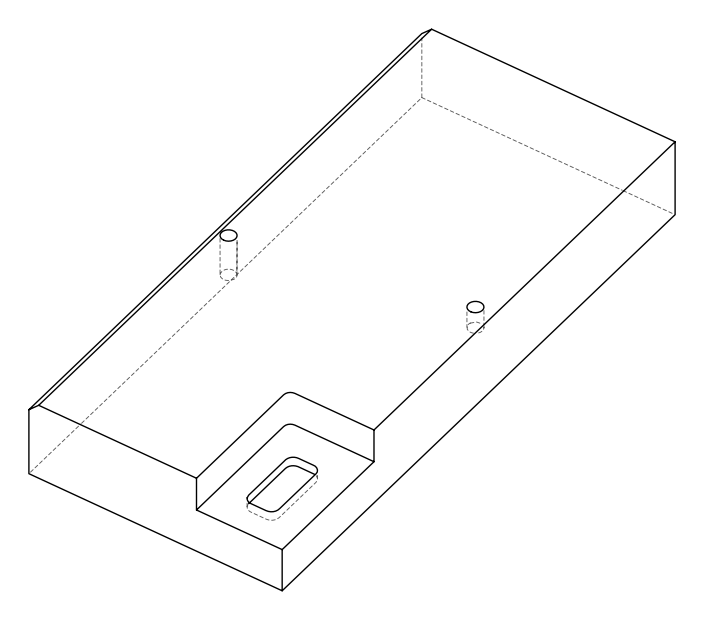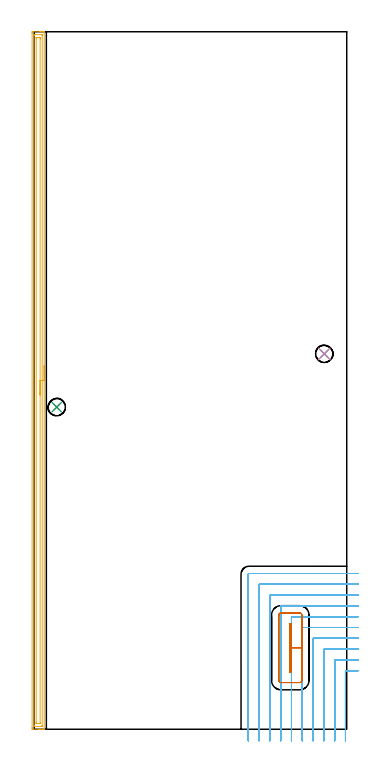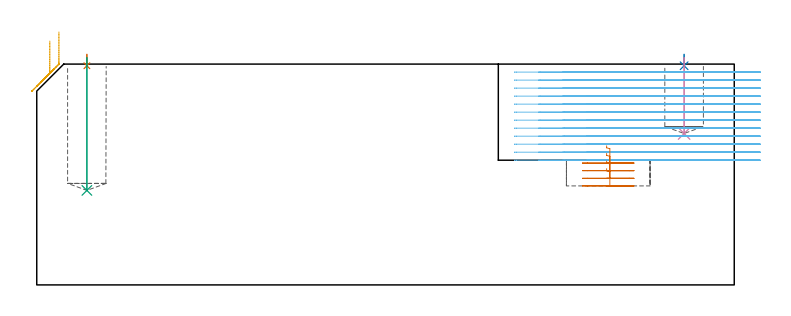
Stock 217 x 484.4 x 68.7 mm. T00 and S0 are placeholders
(PLAN: 7 operations, 3 tool changes, 47.3 min)
(1 SPOT_DRILL | STEP1POCKET | NXT0321_9005460120000 | 0.03 min | 1 mm3)
(2 SPOT_DRILL_1 | STEP1POCKET_1 | NXT0321_9005460120000 | 0.03 min | 1 mm3)
(3 DRILL_BLIND_HOLE_INTO_CENTER | STEP1POCKET | NXT0301_091 | 0.17 min | 4258 mm3)
(4 DRILL_BLIND_HOLE_INTO_CENTER_1 | STEP1POCKET_1 | NXT0301_091 | 0.1 min | 2266 mm3)
(5 AREA_MILL | FG_CHAMFER_SURFACE | UGT0205_001 | 11.86 min | 17089 mm3)
(6 MILL_CORNER_NOTCH_RECTANGULAR | CORNER_NOTCH_RECTANGULAR | NXT0201_013 | Follow Part, ap 2.5, ae 75% | 33.17 min | 248273 mm3)
(7 MILL_RECTANGULAR_POCKET | POCKET_RECTANGULAR_STRAIGHT | NXT0201_013 | Follow Part, ap 2.5, ae 75% | 1.97 min | 11866 mm3)
(TOOL NXT0321_9005460120000 | NC Spot Drill, 142deg, 12mm, Carbide, Uncoated | D12 PA142 FL30 Z2)
(TOOL NXT0301_091 | Carbide Drill 12mm [860.1-1200-036A1-MM 2214] | D12 PA140 FL55 Z2)
(TOOL UGT0205_001 | Chamfer Mill 20 x 3 x 45 deg. | D20 FL50 Z2)
(TOOL NXT0201_013 | ENDMILL 10mm | D10 FL30 Z4)
(OP 1 SPOT_DRILL)
G17 G21 G94 G90
T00 M6
G54
G17 G0 G90 X15.6 Y223.7 S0 M3
G43 Z78.7 H0
G94 G81 G98 Z68.184 F250. R71.7
G80
M5
M2
(OP 2 SPOT_DRILL_1)
G17 G21 G94 G90
T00 M6
G54
G17 G0 G90 X201.4 Y260.7 S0 M3
G43 Z78.7 H0
G94 G81 G98 Z68.184 F250. R71.7
G80
M5
M2
(OP 3 DRILL_BLIND_HOLE_INTO_CENTER)
G17 G21 G94 G90
T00 M6
G54
G17 G0 G90 X15.6 Y223.7 S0 M3
G43 Z78.7 H1
G94 G81 G98 Z29.4 F250. R70.7
G80
M5
M2
(OP 4 DRILL_BLIND_HOLE_INTO_CENTER_1)
G17 G21 G94 G90
T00 M6
G54
G17 G0 G90 X201.4 Y260.7 S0 M3
G43 Z78.7 H1
G94 G81 G98 Z47.1 F250. R70.7
G80
M5
M2
(OP 5 AREA_MILL)
G17 G21 G94 G90
T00 M6
G54
G17 G0 G90 X6.9 Y252.2 S1061 M3
G43 Z78.7 H0
G94 G1 Y252.162 Z77.828 F250.
Y252.048 Z76.963
Y251.859 Z76.112
Y251.597 Z75.28
Y251.263 Z74.474
Y250.86 Z73.7
Y250.391 Z72.964
Y249.86 Z72.272
Y249.271 Z71.629
Y248.628 Z71.039
Y247.936 Z70.508
Y247.2 Z70.04
Y246.426 Z69.637
Y245.62 Z69.303
Y244.788 Z69.041
Y243.936 Z68.852
Y243.072 Z68.738
Y242.2 Z68.7
Y0.168
X6.898 Y0.01 Z68.689
X6.836 Y0.007 Z68.628
X6.43 Y0. Z68.229
X6.054 Z67.854
X5.382 Z67.177
X4.151 Z65.948
X3.594 Z65.388
X2.979 Z64.774
X-1.128 Y0.001 Z60.669
X-1.486 Y0.004 Z60.311
X-1.492 Y0.007 Z60.306
X-1.497 Y0.615 Z60.303
X-1.5 Y1.239 Z60.3
Y483.516
X-1.498 Y483.785 Z60.302
X-1.492 Y484.393 Z60.306
X-1.486 Y484.396 Z60.311
X-0.875 Y484.4 Z60.922
X3.594 Z65.388
X4.151 Z65.948
X4.488 Z66.284
X5.045 Z66.841
X5.382 Z67.177
X6.054 Z67.854
X6.43 Z68.23
X6.836 Y484.393 Z68.628
X6.898 Y484.39 Z68.688
X6.9 Y484.232 Z68.7
Y242.2
X5.486 Z67.286
X5.485 Y2.401 Z67.285
Y2.298
X5.482 Y2.193 Z67.282
X5.475 Y2.01 Z67.275
X5.382 Y2.008 Z67.182
X4.888 Y2.001 Z66.688
X0.019 Z61.819
X-0.039 Y2.002 Z61.761
X-0.073 Y2.006 Z61.727
X-0.077 Y2.008 Z61.723
X-0.08 Y2.03 Z61.72
X-0.083 Y2.088 Z61.717
X-0.085 Y2.297 Z61.715
X-0.086 Y2.401 Z61.714
X-0.085 Y481.999 Z61.715
Y482.102
X-0.082 Y482.207 Z61.718
X-0.075 Y482.39 Z61.725
X0.019 Y482.392 Z61.819
X0.512 Y482.399 Z62.312
X5.382 Z67.182
X5.439 Y482.398 Z67.239
X5.473 Y482.394 Z67.273
X5.477 Y482.392 Z67.277
X5.48 Y482.37 Z67.28
X5.483 Y482.311 Z67.283
X5.485 Y482.103 Z67.285
X5.486 Y481.999 Z67.286
Y242.2
X4.072 Z65.872
X4.071 Y4.603 Z65.871
X4.07 Y4.187 Z65.87
X4.067 Y4.068 Z65.867
X4.065 Y4.018 Z65.865
X3.968 Y4.01 Z65.768
X3.78 Y4.002 Z65.58
X1.619 Y4. Z63.419
X1.494 Y4.002 Z63.294
X1.395 Y4.006 Z63.195
X1.335 Y4.01 Z63.135
X1.333 Y4.029 Z63.133
X1.331 Y4.187 Z63.131
X1.329 Y4.664 Z63.129
X1.328 Y5.08 Z63.128
X1.329 Y479.797 Z63.129
X1.33 Y480.213 Z63.13
X1.333 Y480.332 Z63.133
X1.335 Y480.382 Z63.135
X1.432 Y480.39 Z63.232
X1.621 Y480.398 Z63.421
X3.781 Y480.4 Z65.581
X3.906 Y480.398 Z65.706
X4.005 Y480.394 Z65.805
X4.065 Y480.39 Z65.865
X4.067 Y480.371 Z65.867
X4.069 Y480.213 Z65.869
X4.071 Y479.736 Z65.871
X4.072 Y479.32 Z65.872
Y242.2
Y241.328 Z65.91
Y240.463 Z66.023
Y239.612 Z66.212
Y238.78 Z66.475
Y237.974 Z66.808
Y237.2 Z67.211
Y236.464 Z67.68
Y235.772 Z68.211
Y235.129 Z68.8
Y234.54 Z69.444
Y234.008 Z70.136
Y233.54 Z70.872
Y233.137 Z71.645
Y232.803 Z72.451
Y232.541 Z73.283
Y232.352 Z74.135
Y232.238 Z75.
Y232.2 Z75.872
G0 Z78.7
M5
M2
(OP 6 MILL_CORNER_NOTCH_RECTANGULAR)
G17 G21 G94 G90
T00 M6
G54
G17 G0 G90 X225. Y40.7 S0 M3
G43 Z78.7 H0
Z66.208
G94 G1 X222. F250.
X216.595 F500.
G3 X216.1 Y40.205 R0.5
G1 Y-5.
Y-8. F250.
G0 Z78.7
X225. Y48.2
Z66.208
G1 X222.
X209.095 F500.
G3 X208.6 Y47.705 R0.5
G1 Y-5.
Y-8. F250.
G0 Z78.7
X225. Y55.7
Z66.208
G1 X222.
X201.595 F500.
G3 X201.1 Y55.205 R0.5
G1 Y-5.
Y-8. F250.
G0 Z78.7
X225. Y63.2
Z66.208
G1 X222.
X194.095 F500.
G3 X193.6 Y62.705 R0.5
G1 Y-5.
Y-8. F250.
G0 Z78.7
X225. Y70.7
Z66.208
G1 X222.
X186.596 F500.
G3 X186.1 Y70.204 R0.5
G1 Y-5.
Y-8. F250.
G0 Z78.7
X225. Y78.2
Z66.208
G1 X222.
X179.096 F500.
G3 X178.6 Y77.704 R0.5
G1 Y-5.
Y-8. F250.
G0 Z78.7
X225. Y85.7
Z66.208
G1 X222.
X171.596 F500.
G3 X171.1 Y85.204 R0.5
G1 Y-5.
Y-8. F250.
G0 Z78.7
X225. Y93.2
Z66.208
G1 X222.
X164.096 F500.
G3 X163.6 Y92.704 R0.5
G1 Y-5.
Y-8. F250.
G0 Z78.7
X225. Y100.7
Z66.208
G1 X222.
X156.596 F500.
G3 X156.1 Y100.204 R0.5
G1 Y-5.
Y-8. F250.
G0 Z78.7
X225. Y108.2
Z66.208
G1 X222.
X149.2 F500.
G3 X148.6 Y107.6 R0.6
G1 Y-5.
Y-8. F250.
G0 Z78.7
X225. Y40.7
Z63.717
G1 X222.
X216.595 F500.
G3 X216.1 Y40.205 R0.5
G1 Y-5.
Y-8. F250.
G0 Z78.7
X225. Y48.2
Z63.717
G1 X222.
X209.095 F500.
G3 X208.6 Y47.705 R0.5
G1 Y-5.
Y-8. F250.
G0 Z78.7
X225. Y55.7
Z63.717
G1 X222.
X201.595 F500.
G3 X201.1 Y55.205 R0.5
G1 Y-5.
Y-8. F250.
G0 Z78.7
X225. Y63.2
Z63.717
G1 X222.
X194.095 F500.
G3 X193.6 Y62.705 R0.5
G1 Y-5.
Y-8. F250.
G0 Z78.7
X225. Y70.7
Z63.717
G1 X222.
X186.596 F500.
G3 X186.1 Y70.204 R0.5
G1 Y-5.
Y-8. F250.
G0 Z78.7
X225. Y78.2
Z63.717
G1 X222.
X179.096 F500.
G3 X178.6 Y77.704 R0.5
G1 Y-5.
Y-8. F250.
G0 Z78.7
X225. Y85.7
Z63.717
G1 X222.
X171.596 F500.
G3 X171.1 Y85.204 R0.5
G1 Y-5.
Y-8. F250.
G0 Z78.7
X225. Y93.2
Z63.717
G1 X222.
X164.096 F500.
G3 X163.6 Y92.704 R0.5
G1 Y-5.
Y-8. F250.
G0 Z78.7
X225. Y100.7
Z63.717
G1 X222.
X156.596 F500.
G3 X156.1 Y100.204 R0.5
G1 Y-5.
Y-8. F250.
G0 Z78.7
X225. Y108.2
Z63.717
G1 X222.
X149.2 F500.
G3 X148.6 Y107.6 R0.6
G1 Y-5.
Y-8. F250.
G0 Z78.7
X225. Y40.7
Z61.225
G1 X222.
X216.595 F500.
G3 X216.1 Y40.205 R0.5
G1 Y-5.
Y-8. F250.
G0 Z78.7
X225. Y48.2
Z61.225
G1 X222.
X209.095 F500.
G3 X208.6 Y47.705 R0.5
G1 Y-5.
Y-8. F250.
G0 Z78.7
X225. Y55.7
Z61.225
G1 X222.
X201.595 F500.
G3 X201.1 Y55.205 R0.5
G1 Y-5.
Y-8. F250.
G0 Z78.7
X225. Y63.2
Z61.225
G1 X222.
X194.095 F500.
G3 X193.6 Y62.705 R0.5
G1 Y-5.
Y-8. F250.
G0 Z78.7
X225. Y70.7
Z61.225
G1 X222.
X186.596 F500.
G3 X186.1 Y70.204 R0.5
G1 Y-5.
Y-8. F250.
G0 Z78.7
X225. Y78.2
Z61.225
G1 X222.
X179.096 F500.
G3 X178.6 Y77.704 R0.5
G1 Y-5.
Y-8. F250.
G0 Z78.7
X225. Y85.7
Z61.225
G1 X222.
X171.596 F500.
G3 X171.1 Y85.204 R0.5
G1 Y-5.
Y-8. F250.
G0 Z78.7
X225. Y93.2
Z61.225
G1 X222.
X164.096 F500.
G3 X163.6 Y92.704 R0.5
G1 Y-5.
Y-8. F250.
G0 Z78.7
X225. Y100.7
Z61.225
G1 X222.
X156.596 F500.
G3 X156.1 Y100.204 R0.5
G1 Y-5.
Y-8. F250.
G0 Z78.7
X225. Y108.2
Z61.225
G1 X222.
X149.2 F500.
G3 X148.6 Y107.6 R0.6
G1 Y-5.
Y-8. F250.
G0 Z78.7
X225. Y40.7
Z58.733
G1 X222.
X216.595 F500.
G3 X216.1 Y40.205 R0.5
G1 Y-5.
Y-8. F250.
G0 Z78.7
X225. Y48.2
Z58.733
G1 X222.
X209.095 F500.
G3 X208.6 Y47.705 R0.5
G1 Y-5.
Y-8. F250.
G0 Z78.7
X225. Y55.7
Z58.733
G1 X222.
X201.595 F500.
G3 X201.1 Y55.205 R0.5
G1 Y-5.
Y-8. F250.
G0 Z78.7
X225. Y63.2
Z58.733
G1 X222.
X194.095 F500.
G3 X193.6 Y62.705 R0.5
G1 Y-5.
Y-8. F250.
G0 Z78.7
X225. Y70.7
Z58.733
G1 X222.
X186.596 F500.
G3 X186.1 Y70.204 R0.5
G1 Y-5.
Y-8. F250.
G0 Z78.7
X225. Y78.2
Z58.733
G1 X222.
X179.096 F500.
G3 X178.6 Y77.704 R0.5
G1 Y-5.
Y-8. F250.
G0 Z78.7
X225. Y85.7
Z58.733
G1 X222.
X171.596 F500.
G3 X171.1 Y85.204 R0.5
G1 Y-5.
Y-8. F250.
G0 Z78.7
X225. Y93.2
Z58.733
G1 X222.
X164.096 F500.
G3 X163.6 Y92.704 R0.5
G1 Y-5.
Y-8. F250.
G0 Z78.7
X225. Y100.7
Z58.733
G1 X222.
X156.596 F500.
G3 X156.1 Y100.204 R0.5
G1 Y-5.
Y-8. F250.
G0 Z78.7
X225. Y108.2
Z58.733
G1 X222.
X149.2 F500.
G3 X148.6 Y107.6 R0.6
G1 Y-5.
Y-8. F250.
G0 Z78.7
X225. Y40.7
Z56.242
G1 X222.
X216.595 F500.
G3 X216.1 Y40.205 R0.5
G1 Y-5.
Y-8. F250.
G0 Z78.7
X225. Y48.2
Z56.242
G1 X222.
X209.095 F500.
G3 X208.6 Y47.705 R0.5
G1 Y-5.
Y-8. F250.
G0 Z78.7
X225. Y55.7
Z56.242
G1 X222.
X201.595 F500.
G3 X201.1 Y55.205 R0.5
G1 Y-5.
Y-8. F250.
G0 Z78.7
X225. Y63.2
Z56.242
G1 X222.
X194.095 F500.
G3 X193.6 Y62.705 R0.5
G1 Y-5.
Y-8. F250.
G0 Z78.7
X225. Y70.7
Z56.242
G1 X222.
X186.596 F500.
G3 X186.1 Y70.204 R0.5
G1 Y-5.
Y-8. F250.
G0 Z78.7
X225. Y78.2
Z56.242
G1 X222.
X179.096 F500.
G3 X178.6 Y77.704 R0.5
G1 Y-5.
Y-8. F250.
G0 Z78.7
X225. Y85.7
Z56.242
G1 X222.
X171.596 F500.
G3 X171.1 Y85.204 R0.5
G1 Y-5.
Y-8. F250.
G0 Z78.7
X225. Y93.2
Z56.242
G1 X222.
X164.096 F500.
G3 X163.6 Y92.704 R0.5
G1 Y-5.
Y-8. F250.
G0 Z78.7
X225. Y100.7
Z56.242
G1 X222.
X156.596 F500.
G3 X156.1 Y100.204 R0.5
G1 Y-5.
Y-8. F250.
G0 Z78.7
X225. Y108.2
Z56.242
G1 X222.
X149.2 F500.
G3 X148.6 Y107.6 R0.6
G1 Y-5.
Y-8. F250.
G0 Z78.7
X225. Y40.7
Z53.75
G1 X222.
X216.595 F500.
G3 X216.1 Y40.205 R0.5
G1 Y-5.
Y-8. F250.
G0 Z78.7
X225. Y48.2
Z53.75
G1 X222.
X209.095 F500.
G3 X208.6 Y47.705 R0.5
G1 Y-5.
Y-8. F250.
G0 Z78.7
X225. Y55.7
Z53.75
G1 X222.
X201.595 F500.
G3 X201.1 Y55.205 R0.5
G1 Y-5.
Y-8. F250.
G0 Z78.7
X225. Y63.2
Z53.75
G1 X222.
X194.095 F500.
G3 X193.6 Y62.705 R0.5
G1 Y-5.
Y-8. F250.
G0 Z78.7
X225. Y70.7
Z53.75
G1 X222.
X186.596 F500.
G3 X186.1 Y70.204 R0.5
G1 Y-5.
Y-8. F250.
G0 Z78.7
X225. Y78.2
Z53.75
G1 X222.
X179.096 F500.
G3 X178.6 Y77.704 R0.5
G1 Y-5.
Y-8. F250.
G0 Z78.7
X225. Y85.7
Z53.75
G1 X222.
X171.596 F500.
G3 X171.1 Y85.204 R0.5
G1 Y-5.
Y-8. F250.
G0 Z78.7
X225. Y93.2
Z53.75
G1 X222.
X164.096 F500.
G3 X163.6 Y92.704 R0.5
G1 Y-5.
Y-8. F250.
G0 Z78.7
X225. Y100.7
Z53.75
G1 X222.
X156.596 F500.
G3 X156.1 Y100.204 R0.5
G1 Y-5.
Y-8. F250.
G0 Z78.7
X225. Y108.2
Z53.75
G1 X222.
X149.2 F500.
G3 X148.6 Y107.6 R0.6
G1 Y-5.
Y-8. F250.
G0 Z78.7
X225. Y40.7
Z51.258
G1 X222.
X216.595 F500.
G3 X216.1 Y40.205 R0.5
G1 Y-5.
Y-8. F250.
G0 Z78.7
X225. Y48.2
Z51.258
G1 X222.
X209.095 F500.
G3 X208.6 Y47.705 R0.5
G1 Y-5.
Y-8. F250.
G0 Z78.7
X225. Y55.7
Z51.258
G1 X222.
X201.595 F500.
G3 X201.1 Y55.205 R0.5
G1 Y-5.
Y-8. F250.
G0 Z78.7
X225. Y63.2
Z51.258
G1 X222.
X194.095 F500.
G3 X193.6 Y62.705 R0.5
G1 Y-5.
Y-8. F250.
G0 Z78.7
X225. Y70.7
Z51.258
G1 X222.
X186.596 F500.
G3 X186.1 Y70.204 R0.5
G1 Y-5.
Y-8. F250.
G0 Z78.7
X225. Y78.2
Z51.258
G1 X222.
X179.096 F500.
G3 X178.6 Y77.704 R0.5
G1 Y-5.
Y-8. F250.
G0 Z78.7
X225. Y85.7
Z51.258
G1 X222.
X171.596 F500.
G3 X171.1 Y85.204 R0.5
G1 Y-5.
Y-8. F250.
G0 Z78.7
X225. Y93.2
Z51.258
G1 X222.
X164.096 F500.
G3 X163.6 Y92.704 R0.5
G1 Y-5.
Y-8. F250.
G0 Z78.7
X225. Y100.7
Z51.258
G1 X222.
X156.596 F500.
G3 X156.1 Y100.204 R0.5
G1 Y-5.
Y-8. F250.
G0 Z78.7
X225. Y108.2
Z51.258
G1 X222.
X149.2 F500.
G3 X148.6 Y107.6 R0.6
G1 Y-5.
Y-8. F250.
G0 Z78.7
X225. Y40.7
Z48.767
G1 X222.
X216.595 F500.
G3 X216.1 Y40.205 R0.5
G1 Y-5.
Y-8. F250.
G0 Z78.7
X225. Y48.2
Z48.767
G1 X222.
X209.095 F500.
G3 X208.6 Y47.705 R0.5
G1 Y-5.
Y-8. F250.
G0 Z78.7
X225. Y55.7
Z48.767
G1 X222.
X201.595 F500.
G3 X201.1 Y55.205 R0.5
G1 Y-5.
Y-8. F250.
G0 Z78.7
X225. Y63.2
Z48.767
G1 X222.
X194.095 F500.
G3 X193.6 Y62.705 R0.5
G1 Y-5.
Y-8. F250.
G0 Z78.7
X225. Y70.7
Z48.767
G1 X222.
X186.596 F500.
G3 X186.1 Y70.204 R0.5
G1 Y-5.
Y-8. F250.
G0 Z78.7
X225. Y78.2
Z48.767
G1 X222.
X179.096 F500.
G3 X178.6 Y77.704 R0.5
G1 Y-5.
Y-8. F250.
G0 Z78.7
X225. Y85.7
Z48.767
G1 X222.
X171.596 F500.
G3 X171.1 Y85.204 R0.5
G1 Y-5.
Y-8. F250.
G0 Z78.7
X225. Y93.2
Z48.767
G1 X222.
X164.096 F500.
G3 X163.6 Y92.704 R0.5
G1 Y-5.
Y-8. F250.
G0 Z78.7
X225. Y100.7
Z48.767
G1 X222.
X156.596 F500.
G3 X156.1 Y100.204 R0.5
G1 Y-5.
Y-8. F250.
G0 Z78.7
X225. Y108.2
Z48.767
G1 X222.
X149.2 F500.
G3 X148.6 Y107.6 R0.6
G1 Y-5.
Y-8. F250.
G0 Z78.7
X225. Y40.7
Z46.275
G1 X222.
X216.595 F500.
G3 X216.1 Y40.205 R0.5
G1 Y-5.
Y-8. F250.
G0 Z78.7
X225. Y48.2
Z46.275
G1 X222.
X209.095 F500.
G3 X208.6 Y47.705 R0.5
G1 Y-5.
Y-8. F250.
G0 Z78.7
X225. Y55.7
Z46.275
G1 X222.
X201.595 F500.
G3 X201.1 Y55.205 R0.5
G1 Y-5.
Y-8. F250.
G0 Z78.7
X225. Y63.2
Z46.275
G1 X222.
X194.095 F500.
G3 X193.6 Y62.705 R0.5
G1 Y-5.
Y-8. F250.
G0 Z78.7
X225. Y70.7
Z46.275
G1 X222.
X186.596 F500.
G3 X186.1 Y70.204 R0.5
G1 Y-5.
Y-8. F250.
G0 Z78.7
X225. Y78.2
Z46.275
G1 X222.
X179.096 F500.
G3 X178.6 Y77.704 R0.5
G1 Y-5.
Y-8. F250.
G0 Z78.7
X225. Y85.7
Z46.275
G1 X222.
X171.596 F500.
G3 X171.1 Y85.204 R0.5
G1 Y-5.
Y-8. F250.
G0 Z78.7
X225. Y93.2
Z46.275
G1 X222.
X164.096 F500.
G3 X163.6 Y92.704 R0.5
G1 Y-5.
Y-8. F250.
G0 Z78.7
X225. Y100.7
Z46.275
G1 X222.
X156.596 F500.
G3 X156.1 Y100.204 R0.5
G1 Y-5.
Y-8. F250.
G0 Z78.7
X225. Y108.2
Z46.275
G1 X222.
X149.2 F500.
G3 X148.6 Y107.6 R0.6
G1 Y-5.
Y-8. F250.
G0 Z78.7
X225. Y40.7
Z43.783
G1 X222.
X216.595 F500.
G3 X216.1 Y40.205 R0.5
G1 Y-5.
Y-8. F250.
G0 Z78.7
X225. Y48.2
Z43.783
G1 X222.
X209.095 F500.
G3 X208.6 Y47.705 R0.5
G1 Y-5.
Y-8. F250.
G0 Z78.7
X225. Y55.7
Z43.783
G1 X222.
X201.595 F500.
G3 X201.1 Y55.205 R0.5
G1 Y-5.
Y-8. F250.
G0 Z78.7
X225. Y63.2
Z43.783
G1 X222.
X194.095 F500.
G3 X193.6 Y62.705 R0.5
G1 Y-5.
Y-8. F250.
G0 Z78.7
X225. Y70.7
Z43.783
G1 X222.
X186.596 F500.
G3 X186.1 Y70.204 R0.5
G1 Y-5.
Y-8. F250.
G0 Z78.7
X225. Y78.2
Z43.783
G1 X222.
X179.096 F500.
G3 X178.6 Y77.704 R0.5
G1 Y-5.
Y-8. F250.
G0 Z78.7
X225. Y85.7
Z43.783
G1 X222.
X171.596 F500.
G3 X171.1 Y85.204 R0.5
G1 Y-5.
Y-8. F250.
G0 Z78.7
X225. Y93.2
Z43.783
G1 X222.
X164.096 F500.
G3 X163.6 Y92.704 R0.5
G1 Y-5.
Y-8. F250.
G0 Z78.7
X225. Y100.7
Z43.783
G1 X222.
X156.596 F500.
G3 X156.1 Y100.204 R0.5
G1 Y-5.
Y-8. F250.
G0 Z78.7
X225. Y108.2
Z43.783
G1 X222.
X149.2 F500.
G3 X148.6 Y107.6 R0.6
G1 Y-5.
Y-8. F250.
G0 Z78.7
X225. Y40.7
Z41.292
G1 X222.
X216.595 F500.
G3 X216.1 Y40.205 R0.5
G1 Y-5.
Y-8. F250.
G0 Z78.7
X225. Y48.2
Z41.292
G1 X222.
X209.095 F500.
G3 X208.6 Y47.705 R0.5
G1 Y-5.
Y-8. F250.
G0 Z78.7
X225. Y55.7
Z41.292
G1 X222.
X201.595 F500.
G3 X201.1 Y55.205 R0.5
G1 Y-5.
Y-8. F250.
G0 Z78.7
X225. Y63.2
Z41.292
G1 X222.
X194.095 F500.
G3 X193.6 Y62.705 R0.5
G1 Y-5.
Y-8. F250.
G0 Z78.7
X225. Y70.7
Z41.292
G1 X222.
X186.596 F500.
G3 X186.1 Y70.204 R0.5
G1 Y-5.
Y-8. F250.
G0 Z78.7
X225. Y78.2
Z41.292
G1 X222.
X179.096 F500.
G3 X178.6 Y77.704 R0.5
G1 Y-5.
Y-8. F250.
G0 Z78.7
X225. Y85.7
Z41.292
G1 X222.
X171.596 F500.
G3 X171.1 Y85.204 R0.5
G1 Y-5.
Y-8. F250.
G0 Z78.7
X225. Y93.2
Z41.292
G1 X222.
X164.096 F500.
G3 X163.6 Y92.704 R0.5
G1 Y-5.
Y-8. F250.
G0 Z78.7
X225. Y100.7
Z41.292
G1 X222.
X156.596 F500.
G3 X156.1 Y100.204 R0.5
G1 Y-5.
Y-8. F250.
G0 Z78.7
X225. Y108.2
Z41.292
G1 X222.
X149.2 F500.
G3 X148.6 Y107.6 R0.6
G1 Y-5.
Y-8. F250.
G0 Z78.7
X225. Y40.7
Z38.8
G1 X222.
X216.595 F500.
G3 X216.1 Y40.205 R0.5
G1 Y-5.
Y-8. F250.
G0 Z78.7
X225. Y48.2
Z38.8
G1 X222.
X209.095 F500.
G3 X208.6 Y47.705 R0.5
G1 Y-5.
Y-8. F250.
G0 Z78.7
X225. Y55.7
Z38.8
G1 X222.
X201.595 F500.
G3 X201.1 Y55.205 R0.5
G1 Y-5.
Y-8. F250.
G0 Z78.7
X225. Y63.2
Z38.8
G1 X222.
X194.095 F500.
G3 X193.6 Y62.705 R0.5
G1 Y-5.
Y-8. F250.
G0 Z78.7
X225. Y70.7
Z38.8
G1 X222.
X186.596 F500.
G3 X186.1 Y70.204 R0.5
G1 Y-5.
Y-8. F250.
G0 Z78.7
X225. Y78.2
Z38.8
G1 X222.
X179.096 F500.
G3 X178.6 Y77.704 R0.5
G1 Y-5.
Y-8. F250.
G0 Z78.7
X225. Y85.7
Z38.8
G1 X222.
X171.596 F500.
G3 X171.1 Y85.204 R0.5
G1 Y-5.
Y-8. F250.
G0 Z78.7
X225. Y93.2
Z38.8
G1 X222.
X164.096 F500.
G3 X163.6 Y92.704 R0.5
G1 Y-5.
Y-8. F250.
G0 Z78.7
X225. Y100.7
Z38.8
G1 X222.
X156.596 F500.
G3 X156.1 Y100.204 R0.5
G1 Y-5.
Y-8. F250.
G0 Z78.7
X225. Y108.2
Z38.8
G1 X222.
X149.2 F500.
G3 X148.6 Y107.6 R0.6
G1 Y-5.
Y-8. F250.
G0 Z78.7
M5
M2
(OP 7 MILL_RECTANGULAR_POCKET)
G17 G21 G94 G90
T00 M6
G54
G17 G0 G90 X177.3 Y42.236 S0 M3
G43 Z78.7 H0
Z43.275
G94 G1 Y39.9 Z42.649 F250.
X178.3 Z42.381
Y56.6 Z37.906
Y73.3 F500.
X177.3
Y39.9
X178.3
Y56.6
X185.8
Y79.3
G3 X184.3 Y80.8 R1.5
G1 X171.3
G3 X169.8 Y79.3 R1.5
G1 Y33.9
G3 X171.3 Y32.4 R1.5
G1 X184.3
G3 X185.8 Y33.9 R1.5
G1 Y56.6
Y57.6
G0 X177.3 Y42.236 Z40.906
G1 Y39.9 Z40.28 F250.
X178.3 Z40.012
Y56.6 Z35.537
Y73.3 F500.
X177.3
Y39.9
X178.3
Y56.6
X185.8
Y79.3
G3 X184.3 Y80.8 R1.5
G1 X171.3
G3 X169.8 Y79.3 R1.5
G1 Y33.9
G3 X171.3 Y32.4 R1.5
G1 X184.3
G3 X185.8 Y33.9 R1.5
G1 Y56.6
Y57.6
G0 X177.3 Y42.236 Z38.537
G1 Y39.9 Z37.911 F250.
X178.3 Z37.643
Y56.6 Z33.169
Y73.3 F500.
X177.3
Y39.9
X178.3
Y56.6
X185.8
Y79.3
G3 X184.3 Y80.8 R1.5
G1 X171.3
G3 X169.8 Y79.3 R1.5
G1 Y33.9
G3 X171.3 Y32.4 R1.5
G1 X184.3
G3 X185.8 Y33.9 R1.5
G1 Y56.6
Y57.6
G0 X177.3 Y42.236 Z36.169
G1 Y39.9 Z35.543 F250.
X178.3 Z35.275
Y56.6 Z30.8
Y73.3 F500.
X177.3
Y39.9
X178.3
Y56.6
X185.8
Y79.3
G3 X184.3 Y80.8 R1.5
G1 X171.3
G3 X169.8 Y79.3 R1.5
G1 Y33.9
G3 X171.3 Y32.4 R1.5
G1 X184.3
G3 X185.8 Y33.9 R1.5
G1 Y56.6
Y57.6
G0 Z78.7
M5
M2
